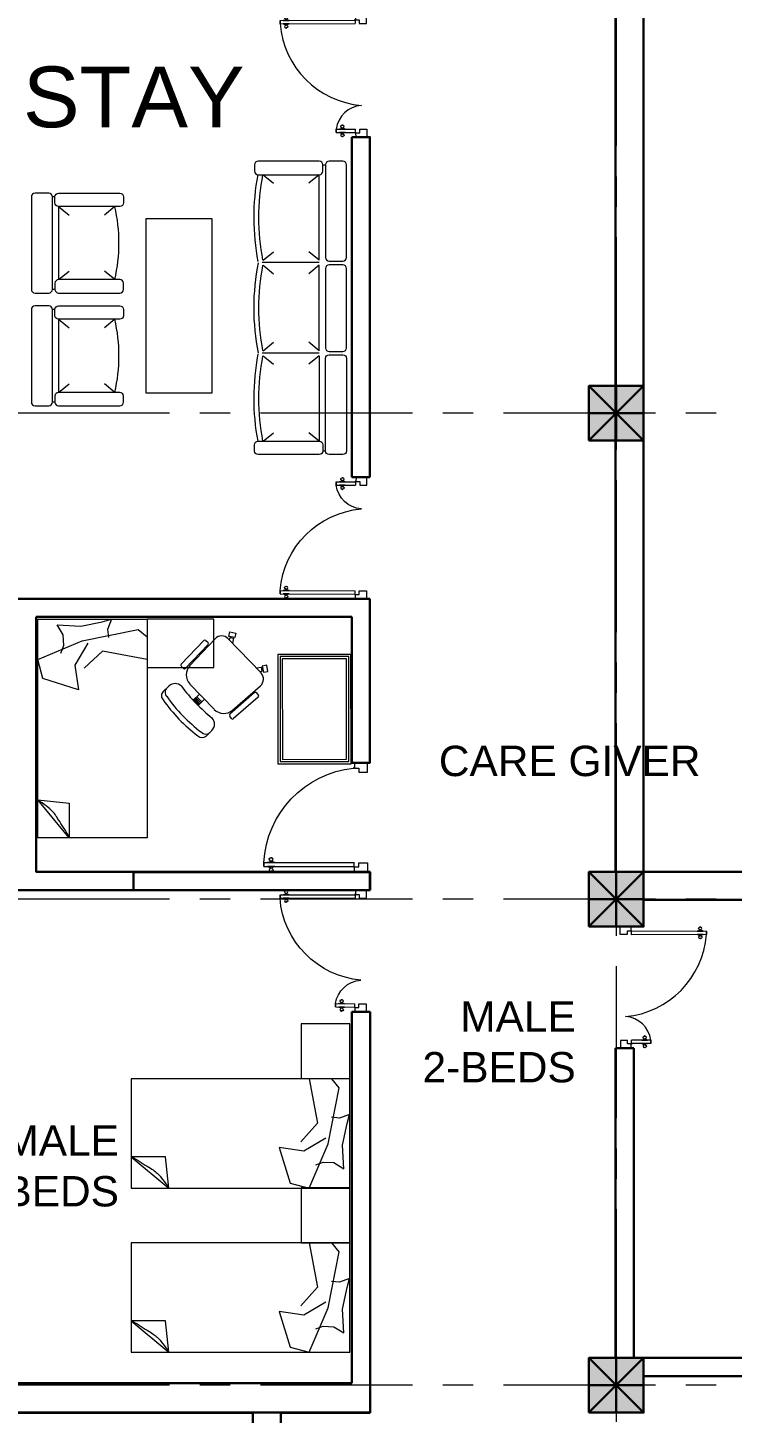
# Model space of a CAD drawing. Header units: metres. Extents: x 319894 to 3389272, y 120 to 6136017.
# Drawn here: x 321541.52 to 321547.32, y 3068016.72 to 3068028.13 of the extents above; entities that cross this region are included whole.
import ezdxf

# ---------------------------------------------------------------- set-up
doc = ezdxf.new("R2010")
doc.units = ezdxf.units.M
doc.header["$MEASUREMENT"] = 0
doc.linetypes.add('CENTER', pattern=[2, 1.25, -0.25, 0.25, -0.25])
doc.linetypes.add('HIDDEN', pattern=[0.375, 0.25, -0.125])
for name, color, linetype, lineweight in [('centerline', 255, 'HIDDEN', 5), ('column', 50, 'Continuous', 30), ('DOORS', 4, 'Continuous', 0), ('Fixtures', 31, 'Continuous', 20), ('hatch', 252, 'Continuous', 15), ('Stairs', 31, 'Continuous', 20), ('wall', 4, 'Continuous', 30), ('window-door', 4, 'Continuous', 20)]:
    doc.layers.add(name, color=color, linetype=linetype, lineweight=lineweight)
doc.layers.add('TEXT', color=255, linetype='Continuous')
doc.layers.add('TEXT @ 1', color=255, linetype='Continuous')
doc.styles.get("Standard").update_dxf_attribs({"font": 'arial.ttf'})

# ---------------------------------------------------------------- blocks, each defined once
blk = doc.blocks.new('column')
at = {"layer": 'hatch'}
h = blk.add_hatch(color=256, dxfattribs=at)
h.dxf.hatch_style = 1
h.paths.add_polyline_path([(0, 0), (0.45, 0), (0.45, 0.45), (0, 0.45)])
at = {"layer": 'column'}
for p, q in [((0, 0.45), (0.45, 0)), ((0, 0), (0.45, 0.45)), ((0.225, 0.45), (0.225, 0)), ((0, 0.225), (0.45, 0.225))]:
    blk.add_line(p, q, dxfattribs=at)
blk.add_lwpolyline([(0, 0), (0.45, 0), (0.45, 0.45), (0, 0.45)], close=True, dxfattribs=at)
blk = doc.blocks.new('FINAL GRIDTOP FLOOR')
at = {"layer": 'centerline', "linetype": 'CENTER'}
for p, q in [((322200.75, 3068092.516), (322200.75, 3068054.857)), ((322233.073, 3068077.066), (322185.967, 3068077.066)), ((322233.073, 3068073.066), (322185.967, 3068073.066)), ((322233.073, 3068069.066), (322185.967, 3068069.066)), ((322233.073, 3068069.066), (322185.967, 3068069.066))]:
    blk.add_line(p, q, dxfattribs=at)
at = {"layer": 'wall'}
for p in [(322200.525, 3068076.841), (322200.525, 3068072.841), (322200.525, 3068068.841)]:
    blk.add_blockref('column', p, dxfattribs=at)
blk = doc.blocks.new('SALOND')
for p, q in [((-1175, -194), (-1175, -173)), ((-391, -224), (-1095, -224)), ((-1095, -224), (-1025, -311)), ((-391, -224), (-461, -311)), ((-350, -224), (354, -224)), ((-350, -224), (-280, -311)), ((-350, -224), (-280, -311)), ((354, -224), (284, -311)), ((395, -224), (1099, -224)), ((395, -224), (465, -311)), ((1099, -224), (1029, -311)), ((1180, -194), (1180, -173)), ((-1095, -687), (-1025, -600)), ((-391, -687), (-461, -600)), ((-350, -687), (-280, -600)), ((354, -687), (284, -600)), ((395, -687), (465, -600)), ((1099, -687), (1029, -600))]:
    blk.add_line(p, q)
for points in [[(-383, -143), (-383, -30, 0.414214), (-413, 0), (-1175, 0, 0.414214), (-1205, -30), (-1205, -143, 0.414214), (-1175, -173), (-413, -173, 0.414214)], [(-357, -143), (-357, -30, -0.414214), (-327, 0), (327, 0, -0.414214), (357, -30), (357, -143, -0.414214), (327, -173), (-327, -173, -0.414214)], [(388, -143), (388, -30, -0.414214), (418, 0), (1180, 0, -0.414214), (1210, -30), (1210, -143, -0.414214), (1180, -173), (418, -173, -0.414214)], [(-1205, -224), (-1205, -728, 0.414214), (-1175, -758), (-1125, -758, 0.414214), (-1095, -728), (-1095, -224, 0.414214), (-1125, -194), (-1175, -194, 0.414214)], [(1210, -224), (1210, -728, -0.414214), (1180, -758), (1129, -758, -0.414214), (1099, -728), (1099, -224, -0.414214), (1129, -194), (1180, -194, -0.414214)]]:
    blk.add_lwpolyline(points, format="xyb", close=True)
for points in [[(-369, -225), (-369, -695)], [(376, -225), (376, -695)]]:
    blk.add_lwpolyline(points)
for centre, radius, start, end in [((-743, 1140), 1861, 259.0974, 280.9026), ((-743, 1160), 1921, 259.442, 280.9026), ((2, 1160), 1921, 258.8192, 281.1808), ((2, 1140), 1861, 259.0974, 280.9026), ((747, 1160), 1921, 259.0974, 280.558), ((747, 1140), 1861, 259.0974, 280.9026)]:
    blk.add_arc(centre, radius, start, end)
blk = doc.blocks.new('GHE-BANH')
for p, q in [((-301, -34), (-231, -120)), ((301, -34), (231, -120)), ((-301, -497), (-231, -410)), ((301, -497), (231, -410)), ((-381, -527), (-381, -548)), ((-301, -497), (301, -497)), ((381, -527), (381, -548))]:
    blk.add_line(p, q)
for points in [[(-411, -497), (-411, 7, -0.414214), (-381, 37), (-331, 37, -0.414214), (-301, 7), (-301, -497, -0.414214), (-331, -527), (-381, -527, -0.414214)], [(411, -497), (411, 7, 0.414214), (381, 37), (331, 37, 0.414214), (301, 7), (301, -497, 0.414214), (331, -527), (381, -527, 0.414214)], [(-411, -578), (-411, -691, 0.414214), (-381, -721), (381, -721, 0.414214), (411, -691), (411, -578, 0.414214), (381, -548), (-381, -548, 0.414214)]]:
    blk.add_lwpolyline(points, format="xyb", close=True)
blk.add_arc((0, -1362), 1362, 77.2483, 102.7517)
blk = doc.blocks.new('3ftD')
at = {"layer": 'DOORS', "linetype": 'Continuous', "lineweight": 0}
for p, q in [((321543.95, 3067888.016), (321543.95, 3067887.91)), ((321544.85, 3067888.016), (321544.85, 3067887.91)), ((321543.997, 3067887.906), (321544.03, 3067887.906)), ((321543.997, 3067887.163), (321543.997, 3067887.906)), ((321544.03, 3067887.163), (321544.03, 3067887.906)), ((321543.996, 3067887.163), (321544.03, 3067887.163)), ((321544.03, 3067887.163), (321543.997, 3067887.163))]:
    blk.add_line(p, q, dxfattribs=at)
for points in [[(321543.95, 3067887.91), (321543.993, 3067887.91), (321543.993, 3067887.946), (321544.028, 3067887.946), (321544.028, 3067888.016), (321543.95, 3067888.016)], [(321544.85, 3067887.91), (321544.807, 3067887.91), (321544.807, 3067887.946), (321544.773, 3067887.946), (321544.773, 3067888.016), (321544.85, 3067888.016)]]:
    blk.add_lwpolyline(points, dxfattribs=at)
for points in [[(321543.955, 3067887.226), (321543.958, 3067887.226), (321543.958, 3067887.222), (321543.955, 3067887.222)], [(321544.071, 3067887.226), (321544.068, 3067887.226), (321544.068, 3067887.222), (321544.071, 3067887.222)]]:
    blk.add_lwpolyline(points, close=True, dxfattribs=at)
for points in [[(321543.996, 3067887.198), (321543.996, 3067887.253), (321543.987, 3067887.228), (321543.983, 3067887.228, -0.414214), (321543.98, 3067887.231, 0.990713), (321543.958, 3067887.228), (321543.958, 3067887.22)], [(321543.996, 3067887.25), (321543.996, 3067887.195), (321543.987, 3067887.219), (321543.983, 3067887.219, 0.414214), (321543.98, 3067887.217, -0.990713), (321543.958, 3067887.22), (321543.958, 3067887.228)], [(321544.03, 3067887.198), (321544.03, 3067887.253), (321544.039, 3067887.228), (321544.043, 3067887.228, 0.414214), (321544.046, 3067887.231, -0.990713), (321544.068, 3067887.228), (321544.068, 3067887.22)], [(321544.03, 3067887.25), (321544.03, 3067887.195), (321544.039, 3067887.219), (321544.043, 3067887.219, -0.414214), (321544.046, 3067887.217, 0.990713), (321544.068, 3067887.22), (321544.068, 3067887.228)]]:
    blk.add_lwpolyline(points, format="xyb", dxfattribs=at)
for centre in [(321543.993, 3067887.906), (321544.808, 3067887.906)]:
    blk.add_circle(centre, 0.00366, dxfattribs=at)
at = {"layer": 'window-door'}
blk.add_arc((321543.984, 3067887.99), 0.828, 273.1587, 353.9278, dxfattribs=at)
blk = doc.blocks.new('ofic')
at = {"layer": 'Fixtures'}
for p, q in [((321692.648, 3067907.631), (321692.649, 3067906.731)), ((321693.25, 3067907.631), (321692.648, 3067907.631)), ((321693.231, 3067907.613), (321692.666, 3067907.613)), ((321692.667, 3067907.613), (321692.667, 3067906.749)), ((321693.213, 3067907.595), (321692.685, 3067907.594)), ((321692.685, 3067907.594), (321692.685, 3067906.767)), ((321693.214, 3067906.767), (321693.213, 3067907.595)), ((321693.232, 3067906.749), (321693.231, 3067907.613)), ((321693.25, 3067906.731), (321693.25, 3067907.631)), ((321693.794, 3067907.358), (321693.841, 3067907.403)), ((321693.411, 3067907.083), (321693.614, 3067907.26)), ((321693.631, 3067907.259), (321693.646, 3067907.24)), ((321693.623, 3067907.19), (321693.393, 3067906.989)), ((321693.442, 3067907.046), (321693.645, 3067907.223)), ((321693.974, 3067906.975), (321693.773, 3067907.183)), ((321693.853, 3067907.101), (321693.906, 3067907.152)), ((321693.917, 3067907.08), (321693.876, 3067907.122)), ((321693.926, 3067907.089), (321693.885, 3067907.131)), ((321693.933, 3067907.095), (321693.891, 3067907.138)), ((321693.937, 3067907.099), (321693.896, 3067907.142)), ((321693.941, 3067907.104), (321693.901, 3067907.147)), ((321693.409, 3067907.066), (321693.424, 3067907.048)), ((321693.894, 3067907.058), (321693.947, 3067907.109)), ((321694.193, 3067907.037), (321694.147, 3067906.992)), ((321693.388, 3067906.884), (321693.661, 3067906.601)), ((321692.685, 3067906.767), (321693.04, 3067906.767)), ((321693.04, 3067906.767), (321693.214, 3067906.767)), ((321693.369, 3067906.878), (321693.332, 3067906.872)), ((321693.332, 3067906.872), (321693.341, 3067906.821)), ((321693.341, 3067906.821), (321693.378, 3067906.827)), ((321693.378, 3067906.827), (321693.369, 3067906.878)), ((321693.4, 3067906.871), (321693.379, 3067906.868)), ((321693.379, 3067906.868), (321693.384, 3067906.838)), ((321693.384, 3067906.838), (321693.425, 3067906.845)), ((321693.766, 3067906.602), (321693.975, 3067906.824)), ((321693.825, 3067906.649), (321694.009, 3067906.845)), ((321693.86, 3067906.616), (321694.045, 3067906.813)), ((321694.044, 3067906.83), (321694.026, 3067906.846)), ((321692.649, 3067906.731), (321693.04, 3067906.731)), ((321692.667, 3067906.749), (321693.04, 3067906.749)), ((321693.04, 3067906.749), (321693.232, 3067906.749)), ((321693.04, 3067906.731), (321693.25, 3067906.731)), ((321693.596, 3067906.556), (321693.603, 3067906.593)), ((321693.646, 3067906.546), (321693.596, 3067906.556)), ((321693.603, 3067906.593), (321693.654, 3067906.583)), ((321693.615, 3067906.599), (321693.623, 3067906.64)), ((321693.644, 3067906.593), (321693.615, 3067906.599)), ((321693.648, 3067906.614), (321693.644, 3067906.593)), ((321693.654, 3067906.583), (321693.646, 3067906.546)), ((321693.843, 3067906.616), (321693.826, 3067906.631))]:
    blk.add_line(p, q, dxfattribs=at)
for centre, radius, start, end in [((321693.844, 3067907.305), 0.0728, 133.9247, 223.9247), ((321693.845, 3067907.339), 0.0485, 43.9247, 133.9247), ((321693.874, 3067907.368), 0.0485, 43.9247, 133.9247), ((321693.073, 3067906.31), 1.334, 35.0546, 52.7948), ((321693.103, 3067906.339), 1.334, 35.0546, 52.7948), ((321693.622, 3067907.251), 0.0121, 39.4122, 131.0623), ((321693.637, 3067907.233), 0.0121, 311.0623, 39.4122), ((321692.837, 3067906.084), 1.511, 37.0283, 50.821), ((321693.695, 3067907.108), 0.109, 43.9247, 131.0623), ((321693.419, 3067907.074), 0.0121, 131.0623, 219.637), ((321693.434, 3067907.056), 0.0121, 219.637, 311.0623), ((321694.13, 3067907.043), 0.0485, 313.9247, 43.9247), ((321694.16, 3067907.072), 0.0485, 313.9247, 43.9247), ((321693.441, 3067906.935), 0.0728, 131.0623, 223.9247), ((321693.896, 3067906.899), 0.109, 316.7871, 43.9247), ((321694.096, 3067907.044), 0.0728, 223.9247, 313.9247), ((321694.018, 3067906.837), 0.0121, 48.4371, 136.7871), ((321694.036, 3067906.821), 0.0121, 316.7871, 48.4371), ((321693.713, 3067906.652), 0.0728, 223.9247, 316.7871), ((321693.834, 3067906.64), 0.0121, 136.7871, 228.2124), ((321693.851, 3067906.625), 0.0121, 228.2124, 316.7871)]:
    blk.add_arc(centre, radius, start, end, dxfattribs=at)
blk = doc.blocks.new('cell bed1')
at = {"layer": 'Fixtures'}
for p, q in [((2034189, -167492), (2034446, -167181)), ((2034446, -167181), (2034189, -167208)), ((2034189, -167208), (2034189, -167492))]:
    blk.add_line(p, q, dxfattribs=at)
blk.add_lwpolyline([(2034446, -167492), (2034446, -165692), (2033546, -165692), (2033546, -167492)], close=True, dxfattribs=at)
at = {"layer": 'Fixtures', "linetype": 'ByBlock', "lineweight": 0}
for points in [[(2034036, -165889), (2034143, -166070), (2034112, -166274), (2034405, -166182), (2034446, -166026), (2034081, -165870), (2033621, -165778), (2033546, -165839), (2033546, -166026), (2033913, -165956), (2034065, -166095)], [(2034288, -165740), (2034093, -165751), (2033916, -165714), (2033841, -165694), (2033872, -165777), (2033864, -165843)], [(2034256, -165972), (2034233, -165910), (2034237, -165822), (2034288, -165740)]]:
    blk.add_lwpolyline(points, dxfattribs=at)
at = {"layer": 'Fixtures'}
blk.add_open_spline([(2034189, -167483), (2034205, -167455), (2034280, -167338), (2034324, -167266), (2034400, -167213), (2034446, -167181)], degree=3, knots=[58.285176, 58.285176, 58.285176, 58.285176, 153.797631, 253.744613, 409.43508, 409.43508, 409.43508, 409.43508], dxfattribs=at)
blk = doc.blocks.new('*U835')
at = {"layer": 'DOORS', "linetype": 'Continuous', "lineweight": 0}
for p, q in [((8137.26, -1857.94), (8142.04, -1857.94)), ((8142.21, -1860.02), (8142.21, -1861.52)), ((8150.81, -1860.02), (8142.21, -1860.02)), ((8150.81, -1860.02), (8150.81, -1861.52)), ((8150.81, -1861.52), (8150.81, -1860.02)), ((8150.81, -1861.52), (8142.21, -1861.52)), ((8142.21, -1909.87), (8142.21, -1908.37)), ((8175.64, -1908.37), (8142.21, -1908.37)), ((8175.64, -1909.87), (8175.64, -1908.37)), ((8175.64, -1908.37), (8175.64, -1909.87)), ((8137.26, -1911.96), (8142.04, -1911.96)), ((8175.64, -1909.87), (8142.21, -1909.87))]:
    blk.add_line(p, q, dxfattribs=at)
for points in [[(8142.04, -1857.94), (8142.04, -1859.87), (8140.4, -1859.87), (8140.4, -1861.43), (8137.26, -1861.43), (8137.26, -1857.94)], [(8142.04, -1911.96), (8142.04, -1910.03), (8140.4, -1910.03), (8140.4, -1908.47), (8137.26, -1908.47), (8137.26, -1911.96)]]:
    blk.add_lwpolyline(points, dxfattribs=at)
for points in [[(8149.25, -1860.02), (8146.78, -1860.02), (8147.88, -1859.6), (8147.88, -1859.41, 0.414214), (8147.77, -1859.3, -0.990713), (8147.9, -1858.29), (8148.25, -1858.29)], [(8146.91, -1860.02), (8149.37, -1860.02), (8148.28, -1859.6), (8148.28, -1859.41, -0.414214), (8148.39, -1859.3, 0.990713), (8148.25, -1858.29), (8147.9, -1858.29)], [(8149.25, -1861.52), (8146.78, -1861.52), (8147.88, -1861.94), (8147.88, -1862.13, -0.414214), (8147.77, -1862.24, 0.990713), (8147.9, -1863.25), (8148.25, -1863.25)], [(8146.91, -1861.52), (8149.37, -1861.52), (8148.28, -1861.94), (8148.28, -1862.13, 0.414214), (8148.39, -1862.24, -0.990713), (8148.25, -1863.25), (8147.9, -1863.25)], [(8174.08, -1908.37), (8171.62, -1908.37), (8172.71, -1907.95), (8172.71, -1907.76, 0.414214), (8172.6, -1907.65, -0.990713), (8172.74, -1906.64), (8173.08, -1906.64)], [(8171.74, -1908.37), (8174.2, -1908.37), (8173.11, -1907.95), (8173.11, -1907.76, -0.414214), (8173.22, -1907.65, 0.990713), (8173.08, -1906.64), (8172.74, -1906.64)], [(8174.08, -1909.87), (8171.62, -1909.87), (8172.71, -1910.29), (8172.71, -1910.48, -0.414214), (8172.6, -1910.59, 0.990713), (8172.74, -1911.6), (8173.08, -1911.6)], [(8171.74, -1909.87), (8174.2, -1909.87), (8173.11, -1910.29), (8173.11, -1910.48, 0.414214), (8173.22, -1910.59, -0.990713), (8173.08, -1911.6), (8172.74, -1911.6)]]:
    blk.add_lwpolyline(points, format="xyb", dxfattribs=at)
for points in [[(8147.97, -1858.17), (8147.97, -1858.29), (8148.18, -1858.29), (8148.18, -1858.17)], [(8147.97, -1863.37), (8147.97, -1863.25), (8148.18, -1863.25), (8148.18, -1863.37)], [(8172.81, -1906.52), (8172.81, -1906.64), (8173.01, -1906.64), (8173.01, -1906.52)], [(8172.81, -1911.72), (8172.81, -1911.6), (8173.01, -1911.6), (8173.01, -1911.72)]]:
    blk.add_lwpolyline(points, close=True, dxfattribs=at)
for centre in [(8142.21, -1859.86), (8142.21, -1910.03)]:
    blk.add_circle(centre, 0.165, dxfattribs=at)
at = {"layer": 'window-door'}
for centre, radius, start, end in [((8138.69, -1859.8), 12.25, 274.3787, 351.9271), ((8136.16, -1911.47), 39.61, 4.47868, 84.98302)]:
    blk.add_arc(centre, radius, start, end, dxfattribs=at)
blk = doc.blocks.new('*U961')
at = {"layer": 'DOORS', "linetype": 'Continuous', "lineweight": 0}
for p, q in [((8137.26, -1857.94), (8142.04, -1857.94)), ((8142.21, -1860.04), (8142.21, -1861.53)), ((8175.64, -1860.04), (8142.21, -1860.04)), ((8175.64, -1860.04), (8175.64, -1861.53)), ((8175.64, -1861.53), (8175.64, -1860.04)), ((8175.64, -1861.53), (8142.21, -1861.53)), ((8142.21, -1909.88), (8142.21, -1908.39)), ((8150.81, -1908.39), (8142.21, -1908.39)), ((8150.81, -1909.88), (8150.81, -1908.39)), ((8150.81, -1908.39), (8150.81, -1909.88)), ((8137.26, -1911.96), (8142.04, -1911.96)), ((8150.81, -1909.88), (8142.21, -1909.88))]:
    blk.add_line(p, q, dxfattribs=at)
for points in [[(8142.04, -1857.94), (8142.04, -1859.87), (8140.4, -1859.87), (8140.4, -1861.43), (8137.26, -1861.43), (8137.26, -1857.94)], [(8142.04, -1911.96), (8142.04, -1910.03), (8140.4, -1910.03), (8140.4, -1908.47), (8137.26, -1908.47), (8137.26, -1911.96)]]:
    blk.add_lwpolyline(points, dxfattribs=at)
for points in [[(8174.08, -1860.03), (8171.62, -1860.03), (8172.71, -1859.61), (8172.71, -1859.42, 0.414214), (8172.6, -1859.31, -0.990713), (8172.74, -1858.31), (8173.08, -1858.31)], [(8171.74, -1860.03), (8174.2, -1860.03), (8173.11, -1859.61), (8173.11, -1859.42, -0.414214), (8173.22, -1859.31, 0.990713), (8173.08, -1858.31), (8172.74, -1858.31)], [(8174.08, -1861.53), (8171.62, -1861.53), (8172.71, -1861.96), (8172.71, -1862.14, -0.414214), (8172.6, -1862.25, 0.990713), (8172.74, -1863.26), (8173.08, -1863.26)], [(8171.74, -1861.53), (8174.2, -1861.53), (8173.11, -1861.96), (8173.11, -1862.14, 0.414214), (8173.22, -1862.25, -0.990713), (8173.08, -1863.26), (8172.74, -1863.26)], [(8149.25, -1908.39), (8146.78, -1908.39), (8147.88, -1907.96), (8147.88, -1907.78, 0.414214), (8147.77, -1907.67, -0.990713), (8147.9, -1906.66), (8148.25, -1906.66)], [(8146.91, -1908.39), (8149.37, -1908.39), (8148.28, -1907.96), (8148.28, -1907.78, -0.414214), (8148.39, -1907.67, 0.990713), (8148.25, -1906.66), (8147.9, -1906.66)], [(8149.25, -1909.88), (8146.78, -1909.88), (8147.88, -1910.31), (8147.88, -1910.49, -0.414214), (8147.77, -1910.6, 0.990713), (8147.9, -1911.61), (8148.25, -1911.61)], [(8146.91, -1909.88), (8149.37, -1909.88), (8148.28, -1910.31), (8148.28, -1910.49, 0.414214), (8148.39, -1910.6, -0.990713), (8148.25, -1911.61), (8147.9, -1911.61)]]:
    blk.add_lwpolyline(points, format="xyb", dxfattribs=at)
for points in [[(8172.81, -1858.18), (8172.81, -1858.31), (8173.01, -1858.31), (8173.01, -1858.18)], [(8172.81, -1863.38), (8172.81, -1863.26), (8173.01, -1863.26), (8173.01, -1863.38)], [(8147.97, -1906.53), (8147.97, -1906.66), (8148.18, -1906.66), (8148.18, -1906.53)], [(8147.97, -1911.74), (8147.97, -1911.61), (8148.18, -1911.61), (8148.18, -1911.74)]]:
    blk.add_lwpolyline(points, close=True, dxfattribs=at)
for centre in [(8142.21, -1859.87), (8142.21, -1910.05)]:
    blk.add_circle(centre, 0.165, dxfattribs=at)
at = {"layer": 'window-door'}
for centre, radius, start, end in [((8136.16, -1858.44), 39.61, 275.01698, 355.52132), ((8138.69, -1910.11), 12.25, 8.0729, 85.6213)]:
    blk.add_arc(centre, radius, start, end, dxfattribs=at)
blk = doc.blocks.new('*U952')
at = {"layer": 'DOORS', "linetype": 'Continuous', "lineweight": 0}
for p, q in [((8137.26, -1857.94), (8142.04, -1857.94)), ((8142.21, -1860.04), (8142.21, -1861.53)), ((8175.64, -1860.04), (8142.21, -1860.04)), ((8175.64, -1860.04), (8175.64, -1861.53)), ((8175.64, -1861.53), (8175.64, -1860.04)), ((8175.64, -1861.53), (8142.21, -1861.53)), ((8142.21, -1909.88), (8142.21, -1908.39)), ((8150.81, -1908.39), (8142.21, -1908.39)), ((8150.81, -1909.88), (8150.81, -1908.39)), ((8150.81, -1908.39), (8150.81, -1909.88)), ((8137.26, -1911.96), (8142.04, -1911.96)), ((8150.81, -1909.88), (8142.21, -1909.88))]:
    blk.add_line(p, q, dxfattribs=at)
for points in [[(8142.04, -1857.94), (8142.04, -1859.87), (8140.4, -1859.87), (8140.4, -1861.43), (8137.26, -1861.43), (8137.26, -1857.94)], [(8142.04, -1911.96), (8142.04, -1910.03), (8140.4, -1910.03), (8140.4, -1908.47), (8137.26, -1908.47), (8137.26, -1911.96)]]:
    blk.add_lwpolyline(points, dxfattribs=at)
for points in [[(8174.08, -1860.03), (8171.62, -1860.03), (8172.71, -1859.61), (8172.71, -1859.42, 0.414214), (8172.6, -1859.31, -0.990713), (8172.74, -1858.31), (8173.08, -1858.31)], [(8171.74, -1860.03), (8174.2, -1860.03), (8173.11, -1859.61), (8173.11, -1859.42, -0.414214), (8173.22, -1859.31, 0.990713), (8173.08, -1858.31), (8172.74, -1858.31)], [(8174.08, -1861.53), (8171.62, -1861.53), (8172.71, -1861.96), (8172.71, -1862.14, -0.414214), (8172.6, -1862.25, 0.990713), (8172.74, -1863.26), (8173.08, -1863.26)], [(8171.74, -1861.53), (8174.2, -1861.53), (8173.11, -1861.96), (8173.11, -1862.14, 0.414214), (8173.22, -1862.25, -0.990713), (8173.08, -1863.26), (8172.74, -1863.26)], [(8149.25, -1908.39), (8146.78, -1908.39), (8147.88, -1907.96), (8147.88, -1907.78, 0.414214), (8147.77, -1907.67, -0.990713), (8147.9, -1906.66), (8148.25, -1906.66)], [(8146.91, -1908.39), (8149.37, -1908.39), (8148.28, -1907.96), (8148.28, -1907.78, -0.414214), (8148.39, -1907.67, 0.990713), (8148.25, -1906.66), (8147.9, -1906.66)], [(8149.25, -1909.88), (8146.78, -1909.88), (8147.88, -1910.31), (8147.88, -1910.49, -0.414214), (8147.77, -1910.6, 0.990713), (8147.9, -1911.61), (8148.25, -1911.61)], [(8146.91, -1909.88), (8149.37, -1909.88), (8148.28, -1910.31), (8148.28, -1910.49, 0.414214), (8148.39, -1910.6, -0.990713), (8148.25, -1911.61), (8147.9, -1911.61)]]:
    blk.add_lwpolyline(points, format="xyb", dxfattribs=at)
for points in [[(8172.81, -1858.18), (8172.81, -1858.31), (8173.01, -1858.31), (8173.01, -1858.18)], [(8172.81, -1863.38), (8172.81, -1863.26), (8173.01, -1863.26), (8173.01, -1863.38)], [(8147.97, -1906.53), (8147.97, -1906.66), (8148.18, -1906.66), (8148.18, -1906.53)], [(8147.97, -1911.74), (8147.97, -1911.61), (8148.18, -1911.61), (8148.18, -1911.74)]]:
    blk.add_lwpolyline(points, close=True, dxfattribs=at)
for centre in [(8142.21, -1859.87), (8142.21, -1910.05)]:
    blk.add_circle(centre, 0.165, dxfattribs=at)
at = {"layer": 'window-door'}
for centre, radius, start, end in [((8136.16, -1858.44), 39.61, 275.01698, 355.52132), ((8138.69, -1910.11), 12.25, 8.0729, 85.6213)]:
    blk.add_arc(centre, radius, start, end, dxfattribs=at)

msp = doc.modelspace()

# ---------------------------------------------------------------- linework, layer by layer
at = {"layer": 'Fixtures'}
for points in [[(321543.038, 3068025.123), (321543.038, 3068026.554), (321542.492, 3068026.554), (321542.492, 3068025.123)], [(321542.502, 3068023.261), (321542.502, 3068022.861), (321543.052, 3068022.861), (321543.052, 3068023.261)], [(321542.502, 3068023.261), (321542.502, 3068022.861), (321543.052, 3068022.861), (321543.052, 3068023.261)], [(321543.769, 3068019.478), (321544.169, 3068019.478), (321544.169, 3068019.928), (321543.769, 3068019.928)], [(321543.769, 3068018.128), (321544.169, 3068018.128), (321544.169, 3068018.578), (321543.769, 3068018.578)]]:
    msp.add_lwpolyline(points, close=True, dxfattribs=at)
at = {"layer": 'wall'}
for p, q in [((321546.358, 3068036.229), (321546.358, 3068021.179)), ((321546.588, 3068036.229), (321546.588, 3068021.179)), ((321544.186, 3068024.428), (321544.186, 3068027.227)), ((321544.186, 3068024.428), (321544.336, 3068024.428)), ((321540.423, 3068023.428), (321541.588, 3068023.428)), ((321541.588, 3068023.428), (321544.336, 3068023.428)), ((321544.336, 3068022.078), (321544.336, 3068023.428)), ((321544.336, 3068022.078), (321544.336, 3068023.428)), ((321541.588, 3068021.178), (321541.588, 3068023.278)), ((321541.588, 3068021.178), (321541.588, 3068023.278)), ((321541.588, 3068023.278), (321544.186, 3068023.278)), ((321544.186, 3068022.078), (321544.186, 3068023.278)), ((321544.338, 3068022.078), (321544.186, 3068022.078)), ((321541.588, 3068021.179), (321544.186, 3068021.179)), ((321541.588, 3068021.179), (321541.588, 3068021.179)), ((321544.338, 3068021.179), (321541.989, 3068021.179)), ((321542.391, 3068021.179), (321542.391, 3068021.029)), ((321542.391, 3068021.179), (321544.188, 3068021.179)), ((321542.391, 3068021.178), (321542.391, 3068021.028)), ((321542.391, 3068021.178), (321544.188, 3068021.178)), ((321544.338, 3068021.179), (321544.188, 3068021.179)), ((321544.338, 3068021.178), (321544.188, 3068021.178)), ((321544.336, 3068021.041), (321544.336, 3068021.179)), ((321544.336, 3068021.029), (321544.337, 3068021.179)), ((321544.337, 3068021.179), (321544.336, 3068021.029)), ((321544.336, 3068021.029), (321544.336, 3068021.179)), ((321544.338, 3068021.179), (321544.338, 3068021.029)), ((321544.338, 3068021.178), (321544.338, 3068021.029)), ((321544.338, 3068021.178), (321544.338, 3068021.029)), ((321549.588, 3068021.179), (321546.588, 3068021.179)), ((321540.588, 3068021.029), (321541.588, 3068021.029)), ((321544.188, 3068021.029), (321540.588, 3068021.029)), ((321544.188, 3068021.029), (321541.989, 3068021.029)), ((321544.188, 3068021.029), (321541.989, 3068021.029)), ((321542.391, 3068021.029), (321544.188, 3068021.029)), ((321542.391, 3068021.028), (321544.188, 3068021.028)), ((321544.338, 3068021.029), (321544.188, 3068021.029)), ((321544.338, 3068021.029), (321544.188, 3068021.029)), ((321544.336, 3068021.029), (321544.336, 3068021.029)), ((321549.358, 3068020.949), (321546.588, 3068020.949)), ((321544.338, 3068020.029), (321544.188, 3068020.029)), ((321544.338, 3068020.029), (321544.188, 3068020.029)), ((321544.188, 3068020.029), (321544.188, 3068016.973)), ((321544.338, 3068020.029), (321544.338, 3068016.727)), ((321544.188, 3068019.729), (321544.188, 3068016.974)), ((321544.338, 3068019.729), (321544.338, 3068016.729)), ((321546.358, 3068019.729), (321546.358, 3068017.179)), ((321546.358, 3068019.729), (321546.508, 3068019.729)), ((321546.508, 3068019.729), (321546.508, 3068017.179)), ((321546.588, 3068017.179), (321549.138, 3068017.179)), ((321540.588, 3068016.973), (321543.597, 3068016.973)), ((321544.188, 3068016.973), (321543.597, 3068016.973)), ((321546.588, 3068017.029), (321549.138, 3068017.029)), ((321543.367, 3068016.729), (321538.283, 3068016.729)), ((321544.338, 3068016.729), (321538.283, 3068016.729)), ((321543.373, 3068016.727), (321540.088, 3068016.727)), ((321543.373, 3068016.727), (321540.088, 3068016.727)), ((321543.373, 3068016.727), (321543.373, 3068016.048)), ((321543.603, 3068016.727), (321543.603, 3068016.048)), ((321544.338, 3068016.727), (321543.603, 3068016.727)), ((321544.338, 3068016.727), (321543.603, 3068016.727))]:
    msp.add_line(p, q, dxfattribs=at)
msp.add_lwpolyline([(321544.336, 3068024.428), (321544.336, 3068027.227), (321544.186, 3068027.227)], dxfattribs=at)

# ---------------------------------------------------------------- block references
at = {"layer": 'centerline'}
msp.add_blockref('FINAL GRIDTOP FLOOR', (-654.387, -52.112), dxfattribs=at)
at = {"layer": 'Fixtures', "rotation": 270}
for name, p, xscale, yscale, zscale in [('SALOND', (321544.143, 3068025.819), -0.0009999999999999996, 0.0009999999999999996, 0.0009999999999999996), ('GHE-BANH', (321542.27, 3068026.355), 0.0009999999999999996, 0.0009999999999999996, 0.0009999999999999996), ('GHE-BANH', (321542.27, 3068025.427), 0.0009999999999999996, 0.0009999999999999996, 0.0009999999999999996), ('cell bed1', (321709.866, 3070053.08), 0.001000027668465999, 0.001000027668465999, 0.001000027668465999), ('cell bed1', (321709.866, 3070051.73), 0.001000027668465999, 0.001000027668465999, 0.001000027668465999)]:
    msp.add_blockref(name, p, dxfattribs=dict(at, xscale=xscale, yscale=yscale, zscale=zscale))
at = {"layer": 'Fixtures', "xscale": -0.001000027668465999, "yscale": 0.001000027668465999, "zscale": 0.001000027668465999}
msp.add_blockref('cell bed1', (323576.105, 3068188.957), dxfattribs=at)
at = {"layer": 'Stairs', "xscale": -1, "rotation": 270}
msp.add_blockref('3ftD', (-2746343.701, 2746477.227), dxfattribs=at)
at = {"layer": 'TEXT', "rotation": 180}
msp.add_blockref('ofic', (643236.828, 6135929.701), dxfattribs=at)
at = {"layer": 'window-door', "yscale": 0.01851502578258303, "zscale": 0.01851502578258303}
for name, p, xscale, rotation in [('*U835', (321695.081, 3067993.312), 0.01851502578258303, 180.1841331131124), ('*U835', (321695.081, 3068058.343), -0.01851502578258303, 359.8158668868876), ('*U961', (321695.078, 3068054.944), -0.01851502578258303, 359.8158668868876), ('*U952', (321395.623, 3068054.644), 0.01851502578258303, 0.1841331131124164)]:
    msp.add_blockref(name, p, dxfattribs=dict(at, xscale=xscale, rotation=rotation))

# ---------------------------------------------------------------- texts
at = {"layer": 'TEXT', "linetype": 'Continuous', "char_height": 0.25, "width": 8.64196, "attachment_point": 3, "rotation": 0.0009}
for s, insert in [('CARE GIVER', (321547.057, 3068022.218)), ('MALE\\P2-BEDS', (321546.03, 3068020.114)), ('MALE\\P4-BEDS', (321542.27, 3068019.093))]:
    msp.add_mtext(s, dxfattribs=dict(at, insert=insert))
at = {"layer": 'TEXT @ 1', "linetype": 'Continuous', "insert": (321543.304, 3068027.301), "char_height": 0.5, "width": 8.64196, "attachment_point": 9, "rotation": 359.9991}
msp.add_mtext('MALE STAY', dxfattribs=at)

doc.saveas('drawing.dxf')
